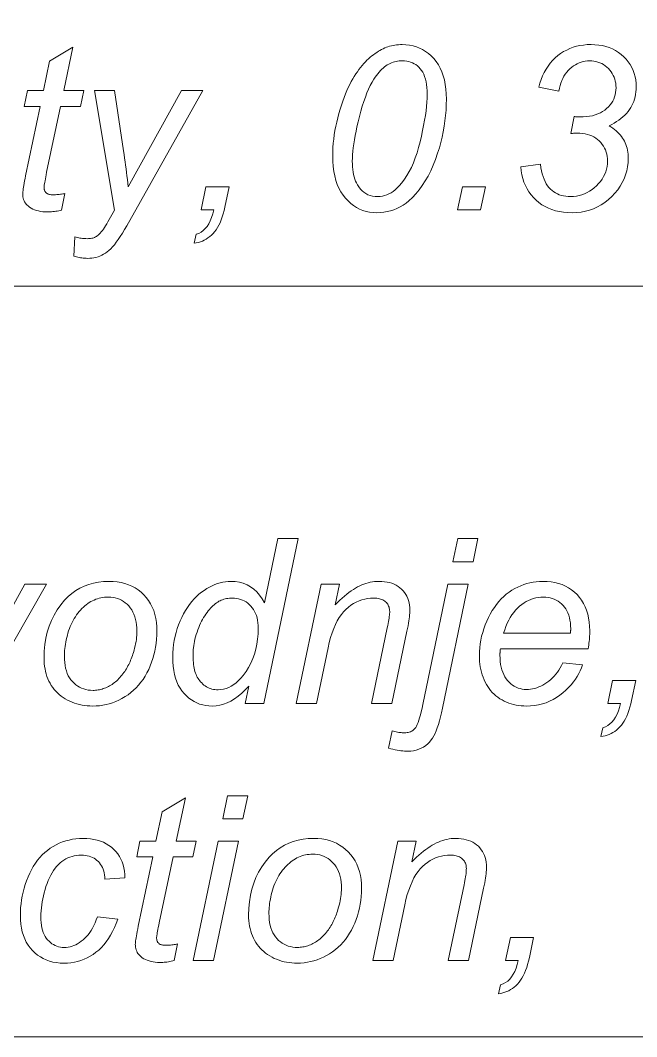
# Model space of a CAD drawing. Extents: x 0 to 420, y 0 to 594.
# Drawn here: x 194.39 to 205.63, y 179.83 to 198.34 of the extents above; entities that cross this region are included whole.
import ezdxf

# ---------------------------------------------------------------- set-up
doc = ezdxf.new("R2010")
doc.units = 0

msp = doc.modelspace()

# ---------------------------------------------------------------- linework, layer by layer
at = {"lineweight": 13}
for points in [[(152.439, 270.584), (178.153, 193.497), (227.506, 193.497)], [(142.987, 270.408), (165.76, 179.828), (240.279, 179.828)], [(193.748, 186.764), (194.474, 188.072), (194.865, 188.072), (193.621, 185.899)]]:
    msp.add_lwpolyline(points, dxfattribs=at)
for points in [[(200.084, 195.87), (200.085, 195.946), (200.089, 196.022), (200.094, 196.099), (200.102, 196.176), (200.112, 196.253), (200.125, 196.331), (200.14, 196.408), (200.157, 196.486), (200.176, 196.565), (200.198, 196.643), (200.221, 196.72), (200.244, 196.794), (200.268, 196.865), (200.293, 196.932), (200.318, 196.997), (200.343, 197.058), (200.369, 197.116), (200.396, 197.171), (200.423, 197.223), (200.45, 197.271), (200.478, 197.317), (200.506, 197.361), (200.535, 197.403), (200.563, 197.443), (200.592, 197.481), (200.621, 197.517), (200.65, 197.551), (200.679, 197.582), (200.709, 197.612), (200.739, 197.64), (200.769, 197.666), (200.798, 197.69), (200.828, 197.713), (200.858, 197.735), (200.887, 197.755), (200.916, 197.774), (200.945, 197.791), (200.975, 197.807), (201.004, 197.822), (201.033, 197.835), (201.062, 197.847), (201.091, 197.858), (201.122, 197.867), (201.153, 197.875), (201.185, 197.882), (201.217, 197.888), (201.25, 197.892), (201.284, 197.895), (201.318, 197.897), (201.353, 197.898), (201.42, 197.895), (201.486, 197.887), (201.549, 197.875), (201.61, 197.857), (201.668, 197.834), (201.724, 197.805), (201.778, 197.772), (201.83, 197.734), (201.88, 197.69), (201.927, 197.642), (201.971, 197.588), (202.01, 197.53), (202.044, 197.468), (202.074, 197.401), (202.099, 197.329), (202.12, 197.253), (202.136, 197.172), (202.148, 197.087), (202.155, 196.997), (202.157, 196.903), (202.155, 196.804), (202.151, 196.705), (202.143, 196.606), (202.131, 196.507), (202.117, 196.408), (202.1, 196.31), (202.079, 196.212), (202.055, 196.114), (202.028, 196.016), (201.997, 195.919), (201.958, 195.806), (201.916, 195.699), (201.871, 195.598), (201.823, 195.503), (201.772, 195.414), (201.718, 195.33), (201.662, 195.252), (201.602, 195.18), (201.539, 195.114), (201.473, 195.053), (201.421, 195.011), (201.367, 194.974), (201.312, 194.941), (201.256, 194.913), (201.198, 194.889), (201.138, 194.869), (201.077, 194.854), (201.015, 194.843), (200.951, 194.836), (200.886, 194.834), (200.82, 194.837), (200.755, 194.845), (200.693, 194.858), (200.633, 194.877), (200.575, 194.9), (200.519, 194.93), (200.465, 194.964), (200.413, 195.004), (200.364, 195.049), (200.316, 195.099), (200.272, 195.155), (200.233, 195.215), (200.198, 195.28), (200.168, 195.35), (200.142, 195.424), (200.121, 195.504), (200.105, 195.588), (200.093, 195.677), (200.086, 195.771)], [(203.512, 195.671), (203.872, 195.716), (203.881, 195.655), (203.892, 195.597), (203.905, 195.543), (203.92, 195.493), (203.938, 195.446), (203.957, 195.402), (203.978, 195.363), (204.001, 195.326), (204.026, 195.294), (204.053, 195.265), (204.082, 195.239), (204.113, 195.216), (204.145, 195.195), (204.179, 195.178), (204.215, 195.163), (204.252, 195.151), (204.292, 195.141), (204.333, 195.134), (204.376, 195.13), (204.42, 195.129), (204.474, 195.131), (204.527, 195.137), (204.578, 195.146), (204.628, 195.16), (204.676, 195.178), (204.722, 195.2), (204.768, 195.225), (204.811, 195.255), (204.853, 195.288), (204.894, 195.325), (204.932, 195.365), (204.966, 195.406), (204.996, 195.448), (205.022, 195.492), (205.044, 195.536), (205.062, 195.582), (205.076, 195.628), (205.086, 195.676), (205.092, 195.725), (205.094, 195.775), (205.092, 195.819), (205.088, 195.861), (205.08, 195.901), (205.07, 195.94), (205.056, 195.977), (205.04, 196.013), (205.02, 196.047), (204.998, 196.08), (204.973, 196.111), (204.944, 196.141), (204.913, 196.168), (204.88, 196.193), (204.845, 196.214), (204.808, 196.233), (204.769, 196.249), (204.728, 196.262), (204.685, 196.272), (204.64, 196.279), (204.592, 196.284), (204.543, 196.285), (204.537, 196.285), (204.529, 196.285), (204.52, 196.284), (204.51, 196.284), (204.499, 196.283), (204.487, 196.282), (204.473, 196.281), (204.458, 196.28), (204.442, 196.278), (204.424, 196.277), (204.488, 196.586), (204.498, 196.584), (204.509, 196.583), (204.519, 196.582), (204.53, 196.581), (204.54, 196.58), (204.55, 196.579), (204.56, 196.578), (204.57, 196.578), (204.58, 196.578), (204.59, 196.578), (204.652, 196.579), (204.711, 196.584), (204.767, 196.592), (204.82, 196.602), (204.871, 196.616), (204.918, 196.633), (204.963, 196.653), (205.004, 196.677), (205.043, 196.703), (205.078, 196.732), (205.111, 196.764), (205.14, 196.797), (205.165, 196.831), (205.188, 196.867), (205.206, 196.904), (205.222, 196.943), (205.234, 196.983), (205.242, 197.025), (205.247, 197.067), (205.249, 197.112), (205.248, 197.152), (205.243, 197.192), (205.236, 197.23), (205.227, 197.267), (205.214, 197.302), (205.199, 197.336), (205.18, 197.369), (205.159, 197.401), (205.136, 197.431), (205.109, 197.46), (205.08, 197.486), (205.05, 197.51), (205.019, 197.532), (204.987, 197.55), (204.953, 197.566), (204.918, 197.578), (204.882, 197.588), (204.845, 197.595), (204.806, 197.599), (204.766, 197.601), (204.727, 197.599), (204.688, 197.595), (204.651, 197.588), (204.614, 197.578), (204.578, 197.565), (204.542, 197.549), (204.508, 197.53), (204.474, 197.508), (204.441, 197.484), (204.409, 197.457), (204.378, 197.427), (204.35, 197.394), (204.324, 197.359), (204.3, 197.322), (204.279, 197.282), (204.26, 197.24), (204.243, 197.196), (204.228, 197.149), (204.216, 197.1), (204.205, 197.048), (203.841, 197.122), (203.861, 197.194), (203.884, 197.263), (203.91, 197.329), (203.94, 197.391), (203.973, 197.45), (204.009, 197.506), (204.048, 197.558), (204.091, 197.607), (204.137, 197.653), (204.187, 197.695), (204.239, 197.733), (204.293, 197.768), (204.349, 197.798), (204.407, 197.825), (204.466, 197.847), (204.528, 197.865), (204.591, 197.879), (204.657, 197.889), (204.724, 197.896), (204.793, 197.898), (204.865, 197.895), (204.934, 197.889), (205.001, 197.877), (205.065, 197.862), (205.126, 197.842), (205.184, 197.817), (205.24, 197.788), (205.292, 197.755), (205.342, 197.717), (205.389, 197.674), (205.433, 197.629), (205.471, 197.581), (205.506, 197.531), (205.535, 197.48), (205.56, 197.426), (205.581, 197.37), (205.597, 197.312), (205.608, 197.252), (205.615, 197.19), (205.617, 197.126), (205.616, 197.079), (205.612, 197.034), (205.606, 196.989), (205.598, 196.946), (205.586, 196.904), (205.573, 196.863), (205.557, 196.823), (205.538, 196.785), (205.517, 196.748), (205.494, 196.712), (205.468, 196.677), (205.439, 196.643), (205.408, 196.611), (205.375, 196.58), (205.339, 196.55), (205.3, 196.521), (205.26, 196.493), (205.216, 196.467), (205.17, 196.442), (205.122, 196.418), (205.157, 196.397), (205.189, 196.375), (205.22, 196.352), (205.249, 196.328), (205.276, 196.303), (205.301, 196.277), (205.325, 196.251), (205.347, 196.224), (205.367, 196.195), (205.385, 196.166), (205.402, 196.136), (205.416, 196.106), (205.43, 196.074), (205.441, 196.042), (205.45, 196.008), (205.458, 195.974), (205.464, 195.939), (205.469, 195.903), (205.471, 195.866), (205.472, 195.829), (205.469, 195.749), (205.46, 195.672), (205.445, 195.596), (205.424, 195.523), (205.397, 195.452), (205.363, 195.384), (205.324, 195.317), (205.279, 195.252), (205.228, 195.19), (205.17, 195.13), (205.109, 195.074), (205.045, 195.023), (204.979, 194.979), (204.91, 194.941), (204.839, 194.908), (204.766, 194.881), (204.69, 194.861), (204.612, 194.846), (204.532, 194.837), (204.449, 194.834), (204.369, 194.836), (204.292, 194.843), (204.219, 194.855), (204.148, 194.871), (204.081, 194.891), (204.017, 194.916), (203.956, 194.946), (203.898, 194.98), (203.843, 195.019), (203.791, 195.062), (203.743, 195.109), (203.7, 195.16), (203.661, 195.213), (203.626, 195.269), (203.596, 195.329), (203.57, 195.391), (203.549, 195.456), (203.532, 195.525), (203.52, 195.596)], [(195.203, 195.186), (195.142, 194.883), (195.115, 194.877), (195.089, 194.871), (195.063, 194.865), (195.037, 194.861), (195.011, 194.857), (194.985, 194.854), (194.96, 194.852), (194.934, 194.85), (194.909, 194.849), (194.884, 194.848), (194.841, 194.85), (194.799, 194.853), (194.76, 194.858), (194.722, 194.866), (194.686, 194.876), (194.651, 194.887), (194.619, 194.902), (194.588, 194.918), (194.559, 194.936), (194.532, 194.957), (194.513, 194.974), (194.497, 194.992), (194.482, 195.011), (194.469, 195.032), (194.458, 195.054), (194.45, 195.076), (194.443, 195.101), (194.438, 195.126), (194.435, 195.152), (194.434, 195.18), (194.434, 195.196), (194.436, 195.216), (194.439, 195.24), (194.442, 195.267), (194.447, 195.298), (194.453, 195.333), (194.46, 195.371), (194.468, 195.414), (194.477, 195.46), (194.487, 195.509), (194.751, 196.772), (194.458, 196.772), (194.518, 197.059), (194.81, 197.059), (194.923, 197.593), (195.347, 197.848), (195.181, 197.059), (195.545, 197.059), (195.484, 196.772), (195.122, 196.772), (194.87, 195.571), (194.861, 195.527), (194.853, 195.487), (194.846, 195.45), (194.84, 195.417), (194.835, 195.388), (194.83, 195.362), (194.827, 195.34), (194.825, 195.322), (194.823, 195.307), (194.823, 195.297), (194.823, 195.284), (194.824, 195.272), (194.826, 195.26), (194.829, 195.249), (194.832, 195.239), (194.836, 195.229), (194.841, 195.22), (194.847, 195.211), (194.853, 195.204), (194.861, 195.196), (194.869, 195.19), (194.878, 195.184), (194.888, 195.179), (194.899, 195.174), (194.91, 195.17), (194.923, 195.167), (194.937, 195.165), (194.952, 195.163), (194.968, 195.162), (194.984, 195.162), (195.009, 195.162), (195.032, 195.163), (195.056, 195.164), (195.078, 195.165), (195.101, 195.168), (195.122, 195.17), (195.143, 195.174), (195.164, 195.177), (195.184, 195.181)], [(200.442, 195.775), (200.443, 195.721), (200.446, 195.67), (200.45, 195.621), (200.457, 195.574), (200.465, 195.529), (200.475, 195.487), (200.487, 195.448), (200.501, 195.411), (200.517, 195.376), (200.534, 195.344), (200.56, 195.303), (200.589, 195.266), (200.62, 195.234), (200.653, 195.206), (200.689, 195.183), (200.727, 195.163), (200.768, 195.148), (200.811, 195.137), (200.857, 195.131), (200.905, 195.129), (200.947, 195.131), (200.989, 195.137), (201.03, 195.146), (201.07, 195.16), (201.11, 195.177), (201.148, 195.199), (201.186, 195.224), (201.224, 195.253), (201.26, 195.286), (201.295, 195.323), (201.345, 195.381), (201.392, 195.443), (201.436, 195.511), (201.478, 195.583), (201.518, 195.661), (201.555, 195.744), (201.589, 195.832), (201.621, 195.925), (201.65, 196.023), (201.677, 196.126), (201.701, 196.23), (201.723, 196.33), (201.742, 196.426), (201.759, 196.519), (201.773, 196.607), (201.785, 196.692), (201.793, 196.772), (201.8, 196.849), (201.804, 196.922), (201.805, 196.991), (201.804, 197.054), (201.8, 197.113), (201.794, 197.169), (201.785, 197.221), (201.774, 197.269), (201.76, 197.314), (201.744, 197.355), (201.726, 197.393), (201.705, 197.427), (201.681, 197.458), (201.656, 197.485), (201.629, 197.509), (201.6, 197.531), (201.57, 197.549), (201.538, 197.565), (201.504, 197.578), (201.469, 197.588), (201.433, 197.595), (201.395, 197.599), (201.355, 197.601), (201.326, 197.6), (201.297, 197.598), (201.268, 197.594), (201.24, 197.589), (201.212, 197.582), (201.185, 197.574), (201.158, 197.564), (201.132, 197.552), (201.105, 197.54), (201.08, 197.525), (201.054, 197.509), (201.029, 197.49), (201.004, 197.47), (200.979, 197.447), (200.954, 197.422), (200.93, 197.395), (200.906, 197.366), (200.882, 197.335), (200.858, 197.301), (200.835, 197.265), (200.802, 197.211), (200.77, 197.151), (200.739, 197.086), (200.709, 197.016), (200.68, 196.941), (200.652, 196.861), (200.624, 196.775), (200.597, 196.684), (200.571, 196.589), (200.546, 196.488), (200.527, 196.401), (200.509, 196.318), (200.493, 196.238), (200.48, 196.161), (200.468, 196.089), (200.459, 196.019), (200.452, 195.953), (200.446, 195.89), (200.443, 195.831)], [(195.363, 194.046), (195.385, 194.394), (195.408, 194.388), (195.431, 194.382), (195.454, 194.377), (195.476, 194.373), (195.499, 194.37), (195.521, 194.367), (195.543, 194.364), (195.565, 194.363), (195.587, 194.362), (195.609, 194.361), (195.631, 194.362), (195.652, 194.363), (195.672, 194.366), (195.692, 194.37), (195.71, 194.374), (195.728, 194.38), (195.745, 194.386), (195.761, 194.394), (195.776, 194.403), (195.791, 194.413), (195.809, 194.427), (195.827, 194.444), (195.846, 194.464), (195.865, 194.486), (195.885, 194.51), (195.905, 194.536), (195.925, 194.565), (195.945, 194.597), (195.966, 194.63), (195.987, 194.666), (196.106, 194.879), (195.744, 197.059), (196.108, 197.059), (196.272, 195.96), (196.281, 195.895), (196.291, 195.829), (196.3, 195.764), (196.309, 195.699), (196.317, 195.634), (196.325, 195.569), (196.333, 195.504), (196.341, 195.439), (196.348, 195.374), (196.355, 195.309), (197.328, 197.059), (197.714, 197.059), (196.329, 194.597), (196.289, 194.527), (196.25, 194.462), (196.213, 194.403), (196.176, 194.348), (196.14, 194.297), (196.104, 194.252), (196.07, 194.212), (196.037, 194.176), (196.004, 194.146), (195.973, 194.12), (195.941, 194.098), (195.909, 194.078), (195.875, 194.06), (195.841, 194.045), (195.806, 194.032), (195.769, 194.022), (195.732, 194.014), (195.694, 194.008), (195.655, 194.004), (195.615, 194.003), (195.589, 194.004), (195.563, 194.005), (195.538, 194.007), (195.513, 194.01), (195.487, 194.014), (195.462, 194.019), (195.437, 194.024), (195.412, 194.031), (195.388, 194.038)], [(197.686, 194.885), (197.774, 195.305), (198.195, 195.305), (198.119, 194.938), (198.105, 194.874), (198.089, 194.814), (198.071, 194.757), (198.052, 194.703), (198.031, 194.653), (198.008, 194.606), (197.984, 194.563), (197.959, 194.524), (197.932, 194.488), (197.904, 194.456), (197.874, 194.426), (197.843, 194.399), (197.811, 194.375), (197.778, 194.354), (197.744, 194.335), (197.709, 194.319), (197.673, 194.305), (197.636, 194.294), (197.598, 194.285), (197.559, 194.28), (197.594, 194.441), (197.641, 194.458), (197.684, 194.481), (197.725, 194.51), (197.762, 194.545), (197.796, 194.586), (197.826, 194.633), (197.853, 194.687), (197.877, 194.747), (197.898, 194.813), (197.915, 194.885)], [(202.36, 194.885), (202.448, 195.305), (202.867, 195.305), (202.777, 194.885)], [(198.553, 186.214), (198.489, 186.145), (198.425, 186.083), (198.36, 186.028), (198.295, 185.981), (198.229, 185.941), (198.162, 185.908), (198.095, 185.882), (198.027, 185.864), (197.959, 185.853), (197.89, 185.849), (197.829, 185.852), (197.77, 185.859), (197.714, 185.87), (197.659, 185.886), (197.607, 185.907), (197.556, 185.932), (197.508, 185.961), (197.462, 185.996), (197.417, 186.034), (197.375, 186.078), (197.336, 186.125), (197.301, 186.177), (197.27, 186.233), (197.244, 186.293), (197.221, 186.357), (197.202, 186.425), (197.188, 186.498), (197.178, 186.574), (197.172, 186.655), (197.17, 186.74), (197.171, 186.818), (197.176, 186.896), (197.184, 186.972), (197.196, 187.046), (197.21, 187.12), (197.228, 187.191), (197.249, 187.262), (197.274, 187.331), (197.301, 187.399), (197.332, 187.465), (197.366, 187.529), (197.401, 187.59), (197.437, 187.647), (197.475, 187.701), (197.515, 187.752), (197.557, 187.8), (197.6, 187.844), (197.645, 187.885), (197.691, 187.923), (197.739, 187.957), (197.788, 187.988), (197.837, 188.016), (197.886, 188.041), (197.935, 188.062), (197.984, 188.08), (198.033, 188.095), (198.082, 188.106), (198.131, 188.114), (198.18, 188.119), (198.23, 188.121), (198.309, 188.117), (198.384, 188.105), (198.455, 188.086), (198.522, 188.058), (198.585, 188.023), (198.644, 187.98), (198.7, 187.929), (198.751, 187.871), (198.798, 187.804), (198.841, 187.73), (199.087, 188.899), (199.455, 188.899), (198.829, 185.899), (198.487, 185.899)], [(202.275, 188.479), (202.363, 188.899), (202.73, 188.899), (202.642, 188.479)], [(194.822, 186.723), (194.826, 186.848), (194.837, 186.969), (194.856, 187.085), (194.882, 187.197), (194.916, 187.305), (194.957, 187.408), (195.006, 187.507), (195.062, 187.601), (195.126, 187.691), (195.197, 187.777), (195.261, 187.842), (195.328, 187.901), (195.4, 187.952), (195.475, 187.997), (195.554, 188.035), (195.637, 188.066), (195.724, 188.09), (195.814, 188.107), (195.909, 188.118), (196.007, 188.121), (196.084, 188.119), (196.158, 188.111), (196.229, 188.099), (196.297, 188.082), (196.362, 188.06), (196.424, 188.033), (196.483, 188.001), (196.538, 187.964), (196.591, 187.922), (196.641, 187.875), (196.686, 187.825), (196.727, 187.77), (196.763, 187.713), (196.794, 187.651), (196.821, 187.587), (196.843, 187.519), (196.859, 187.447), (196.871, 187.372), (196.879, 187.294), (196.881, 187.212), (196.879, 187.138), (196.875, 187.065), (196.867, 186.992), (196.857, 186.921), (196.843, 186.851), (196.826, 186.782), (196.807, 186.714), (196.784, 186.647), (196.758, 186.581), (196.73, 186.516), (196.698, 186.453), (196.664, 186.393), (196.627, 186.336), (196.588, 186.282), (196.546, 186.231), (196.502, 186.183), (196.455, 186.138), (196.405, 186.096), (196.353, 186.057), (196.299, 186.021), (196.243, 185.989), (196.186, 185.959), (196.129, 185.934), (196.071, 185.911), (196.012, 185.892), (195.953, 185.877), (195.893, 185.865), (195.833, 185.856), (195.772, 185.851), (195.71, 185.849), (195.66, 185.851), (195.611, 185.854), (195.562, 185.859), (195.515, 185.867), (195.468, 185.877), (195.423, 185.889), (195.378, 185.903), (195.334, 185.919), (195.291, 185.937), (195.249, 185.958), (195.208, 185.981), (195.17, 186.005), (195.133, 186.031), (195.099, 186.059), (195.066, 186.089), (195.035, 186.12), (195.006, 186.154), (194.98, 186.189), (194.955, 186.226), (194.932, 186.265), (194.911, 186.305), (194.892, 186.347), (194.876, 186.39), (194.862, 186.434), (194.85, 186.479), (194.84, 186.525), (194.832, 186.573), (194.827, 186.622), (194.823, 186.672)], [(199.419, 185.899), (199.873, 188.072), (200.208, 188.072), (200.129, 187.693), (200.172, 187.737), (200.215, 187.778), (200.257, 187.816), (200.299, 187.852), (200.34, 187.886), (200.381, 187.917), (200.421, 187.946), (200.461, 187.973), (200.5, 187.997), (200.538, 188.019), (200.576, 188.038), (200.614, 188.055), (200.653, 188.071), (200.691, 188.084), (200.73, 188.095), (200.769, 188.105), (200.808, 188.112), (200.848, 188.117), (200.887, 188.12), (200.927, 188.121), (200.978, 188.12), (201.028, 188.115), (201.075, 188.108), (201.12, 188.098), (201.162, 188.085), (201.203, 188.069), (201.241, 188.051), (201.276, 188.029), (201.31, 188.005), (201.341, 187.978), (201.37, 187.948), (201.395, 187.917), (201.418, 187.883), (201.437, 187.848), (201.454, 187.81), (201.467, 187.771), (201.478, 187.73), (201.485, 187.687), (201.49, 187.642), (201.492, 187.595), (201.491, 187.57), (201.489, 187.541), (201.487, 187.51), (201.483, 187.476), (201.478, 187.44), (201.472, 187.4), (201.465, 187.358), (201.457, 187.313), (201.448, 187.265), (201.438, 187.214), (201.162, 185.899), (200.792, 185.899), (201.08, 187.276), (201.088, 187.315), (201.096, 187.352), (201.102, 187.387), (201.108, 187.42), (201.112, 187.45), (201.116, 187.479), (201.119, 187.505), (201.121, 187.53), (201.123, 187.552), (201.123, 187.573), (201.122, 187.594), (201.12, 187.614), (201.116, 187.634), (201.111, 187.653), (201.104, 187.671), (201.096, 187.688), (201.087, 187.704), (201.075, 187.72), (201.063, 187.735), (201.048, 187.749), (201.033, 187.761), (201.016, 187.773), (200.998, 187.783), (200.978, 187.792), (200.957, 187.799), (200.935, 187.805), (200.911, 187.81), (200.886, 187.813), (200.86, 187.815), (200.833, 187.816), (200.776, 187.814), (200.721, 187.808), (200.668, 187.798), (200.615, 187.783), (200.564, 187.765), (200.514, 187.742), (200.465, 187.716), (200.417, 187.685), (200.371, 187.65), (200.326, 187.611), (200.283, 187.568), (200.242, 187.518), (200.203, 187.462), (200.167, 187.401), (200.133, 187.334), (200.102, 187.26), (200.073, 187.182), (200.046, 187.097), (200.022, 187.006), (200, 186.91), (199.789, 185.899)], [(201.103, 185.082), (201.168, 185.397), (201.193, 185.391), (201.218, 185.385), (201.242, 185.379), (201.265, 185.375), (201.288, 185.371), (201.31, 185.368), (201.332, 185.366), (201.353, 185.364), (201.373, 185.363), (201.393, 185.362), (201.417, 185.363), (201.439, 185.366), (201.46, 185.37), (201.481, 185.375), (201.5, 185.382), (201.518, 185.391), (201.536, 185.401), (201.552, 185.413), (201.568, 185.426), (201.583, 185.441), (201.597, 185.46), (201.611, 185.484), (201.625, 185.514), (201.64, 185.549), (201.654, 185.59), (201.669, 185.636), (201.684, 185.688), (201.699, 185.746), (201.714, 185.809), (201.729, 185.878), (202.185, 188.072), (202.556, 188.072), (202.085, 185.811), (202.067, 185.729), (202.049, 185.652), (202.03, 185.581), (202.01, 185.515), (201.99, 185.455), (201.97, 185.4), (201.949, 185.35), (201.927, 185.306), (201.905, 185.267), (201.882, 185.234), (201.85, 185.195), (201.816, 185.16), (201.779, 185.129), (201.74, 185.103), (201.699, 185.08), (201.655, 185.062), (201.608, 185.047), (201.56, 185.037), (201.508, 185.031), (201.455, 185.029), (201.425, 185.029), (201.394, 185.031), (201.362, 185.034), (201.329, 185.037), (201.294, 185.042), (201.258, 185.048), (201.221, 185.055), (201.183, 185.063), (201.143, 185.072)], [(204.277, 186.637), (204.637, 186.6), (204.619, 186.547), (204.598, 186.494), (204.572, 186.442), (204.542, 186.39), (204.509, 186.339), (204.471, 186.288), (204.429, 186.238), (204.383, 186.189), (204.334, 186.14), (204.28, 186.091), (204.223, 186.045), (204.164, 186.004), (204.102, 185.968), (204.039, 185.936), (203.974, 185.91), (203.906, 185.888), (203.836, 185.871), (203.764, 185.859), (203.69, 185.852), (203.614, 185.849), (203.566, 185.851), (203.519, 185.854), (203.472, 185.86), (203.427, 185.867), (203.382, 185.877), (203.338, 185.89), (203.295, 185.904), (203.253, 185.921), (203.211, 185.94), (203.171, 185.961), (203.131, 185.984), (203.094, 186.01), (203.058, 186.037), (203.025, 186.066), (202.993, 186.098), (202.963, 186.131), (202.936, 186.167), (202.91, 186.204), (202.886, 186.244), (202.864, 186.285), (202.844, 186.329), (202.826, 186.373), (202.81, 186.418), (202.796, 186.465), (202.785, 186.513), (202.775, 186.562), (202.768, 186.612), (202.762, 186.664), (202.759, 186.717), (202.758, 186.77), (202.76, 186.841), (202.765, 186.912), (202.773, 186.982), (202.785, 187.052), (202.799, 187.121), (202.818, 187.19), (202.839, 187.258), (202.864, 187.326), (202.892, 187.394), (202.923, 187.461), (202.957, 187.526), (202.993, 187.588), (203.031, 187.646), (203.07, 187.701), (203.112, 187.753), (203.156, 187.801), (203.201, 187.845), (203.249, 187.886), (203.298, 187.924), (203.35, 187.958), (203.402, 187.989), (203.456, 188.017), (203.511, 188.041), (203.566, 188.062), (203.622, 188.08), (203.679, 188.095), (203.737, 188.106), (203.796, 188.114), (203.856, 188.119), (203.916, 188.121), (203.993, 188.119), (204.066, 188.111), (204.136, 188.099), (204.202, 188.082), (204.266, 188.061), (204.327, 188.034), (204.384, 188.003), (204.438, 187.966), (204.49, 187.925), (204.538, 187.879), (204.582, 187.829), (204.621, 187.776), (204.656, 187.719), (204.686, 187.658), (204.712, 187.594), (204.733, 187.526), (204.749, 187.455), (204.761, 187.38), (204.767, 187.302), (204.77, 187.221), (204.77, 187.189), (204.769, 187.156), (204.767, 187.124), (204.765, 187.092), (204.763, 187.059), (204.76, 187.026), (204.756, 186.993), (204.751, 186.96), (204.747, 186.927), (204.741, 186.893), (203.141, 186.893), (203.139, 186.881), (203.138, 186.868), (203.137, 186.856), (203.136, 186.844), (203.135, 186.833), (203.134, 186.821), (203.133, 186.81), (203.133, 186.799), (203.133, 186.789), (203.133, 186.779), (203.134, 186.719), (203.138, 186.662), (203.145, 186.609), (203.155, 186.558), (203.168, 186.51), (203.183, 186.465), (203.201, 186.422), (203.222, 186.383), (203.246, 186.347), (203.273, 186.313), (203.302, 186.282), (203.331, 186.255), (203.363, 186.231), (203.395, 186.21), (203.429, 186.193), (203.464, 186.178), (203.5, 186.167), (203.537, 186.159), (203.576, 186.154), (203.616, 186.152), (203.654, 186.154), (203.692, 186.157), (203.729, 186.164), (203.767, 186.172), (203.804, 186.184), (203.842, 186.197), (203.879, 186.214), (203.916, 186.232), (203.953, 186.253), (203.99, 186.277), (204.026, 186.303), (204.061, 186.332), (204.093, 186.362), (204.124, 186.395), (204.154, 186.43), (204.182, 186.467), (204.208, 186.506), (204.232, 186.548), (204.255, 186.591)], [(195.193, 186.76), (195.194, 186.7), (195.199, 186.643), (195.206, 186.589), (195.216, 186.538), (195.23, 186.49), (195.246, 186.445), (195.265, 186.403), (195.287, 186.364), (195.312, 186.328), (195.34, 186.295), (195.37, 186.264), (195.402, 186.237), (195.436, 186.214), (195.471, 186.193), (195.507, 186.176), (195.546, 186.161), (195.585, 186.15), (195.627, 186.142), (195.67, 186.138), (195.715, 186.136), (195.738, 186.136), (195.762, 186.138), (195.786, 186.14), (195.809, 186.144), (195.833, 186.148), (195.856, 186.153), (195.88, 186.16), (195.903, 186.167), (195.927, 186.175), (195.95, 186.184), (195.973, 186.194), (195.996, 186.205), (196.018, 186.217), (196.041, 186.231), (196.062, 186.245), (196.084, 186.26), (196.105, 186.276), (196.126, 186.293), (196.147, 186.311), (196.167, 186.33), (196.187, 186.35), (196.206, 186.371), (196.224, 186.392), (196.242, 186.413), (196.26, 186.436), (196.276, 186.458), (196.293, 186.481), (196.308, 186.505), (196.323, 186.53), (196.338, 186.554), (196.352, 186.58), (196.365, 186.606), (196.378, 186.632), (196.39, 186.658), (196.401, 186.685), (196.412, 186.712), (196.423, 186.74), (196.433, 186.768), (196.442, 186.797), (196.451, 186.826), (196.463, 186.866), (196.474, 186.906), (196.484, 186.946), (196.492, 186.985), (196.499, 187.024), (196.505, 187.063), (196.509, 187.101), (196.512, 187.139), (196.514, 187.177), (196.515, 187.214), (196.513, 187.272), (196.509, 187.327), (196.501, 187.379), (196.491, 187.429), (196.478, 187.476), (196.461, 187.521), (196.442, 187.562), (196.42, 187.601), (196.395, 187.638), (196.366, 187.672), (196.336, 187.703), (196.304, 187.73), (196.27, 187.755), (196.235, 187.776), (196.199, 187.794), (196.161, 187.808), (196.121, 187.82), (196.08, 187.828), (196.037, 187.833), (195.993, 187.834), (195.958, 187.834), (195.925, 187.831), (195.891, 187.827), (195.859, 187.821), (195.827, 187.814), (195.795, 187.805), (195.764, 187.794), (195.734, 187.781), (195.705, 187.767), (195.676, 187.752), (195.647, 187.734), (195.619, 187.715), (195.592, 187.695), (195.566, 187.673), (195.539, 187.65), (195.514, 187.625), (195.489, 187.598), (195.464, 187.57), (195.44, 187.54), (195.417, 187.509), (195.394, 187.477), (195.373, 187.443), (195.353, 187.409), (195.334, 187.373), (195.317, 187.336), (195.3, 187.299), (195.285, 187.26), (195.271, 187.22), (195.258, 187.18), (195.247, 187.138), (195.237, 187.096), (195.227, 187.055), (195.219, 187.015), (195.212, 186.976), (195.206, 186.937), (195.201, 186.9), (195.198, 186.864), (195.195, 186.828), (195.193, 186.794)], [(197.538, 186.809), (197.538, 186.765), (197.54, 186.722), (197.542, 186.682), (197.545, 186.643), (197.549, 186.606), (197.554, 186.571), (197.56, 186.538), (197.567, 186.507), (197.574, 186.478), (197.583, 186.451), (197.593, 186.425), (197.603, 186.4), (197.616, 186.376), (197.629, 186.353), (197.644, 186.331), (197.66, 186.31), (197.677, 186.289), (197.696, 186.27), (197.715, 186.251), (197.736, 186.233), (197.759, 186.217), (197.781, 186.202), (197.805, 186.189), (197.83, 186.178), (197.856, 186.168), (197.882, 186.16), (197.909, 186.154), (197.937, 186.15), (197.966, 186.147), (197.996, 186.146), (198.046, 186.149), (198.095, 186.157), (198.143, 186.17), (198.19, 186.188), (198.236, 186.212), (198.281, 186.24), (198.326, 186.275), (198.369, 186.314), (198.411, 186.358), (198.453, 186.408), (198.505, 186.479), (198.551, 186.554), (198.592, 186.632), (198.628, 186.713), (198.658, 186.797), (198.683, 186.885), (198.702, 186.975), (198.716, 187.07), (198.724, 187.167), (198.727, 187.268), (198.725, 187.318), (198.721, 187.366), (198.715, 187.412), (198.705, 187.456), (198.693, 187.497), (198.678, 187.537), (198.661, 187.573), (198.64, 187.608), (198.617, 187.641), (198.592, 187.671), (198.564, 187.698), (198.535, 187.723), (198.504, 187.745), (198.473, 187.764), (198.439, 187.78), (198.405, 187.793), (198.369, 187.803), (198.331, 187.81), (198.292, 187.815), (198.252, 187.816), (198.226, 187.815), (198.2, 187.814), (198.174, 187.811), (198.149, 187.807), (198.125, 187.801), (198.101, 187.795), (198.077, 187.787), (198.054, 187.778), (198.032, 187.768), (198.01, 187.757), (197.988, 187.744), (197.966, 187.73), (197.944, 187.714), (197.922, 187.696), (197.901, 187.677), (197.879, 187.656), (197.857, 187.633), (197.836, 187.609), (197.814, 187.583), (197.793, 187.555), (197.772, 187.526), (197.751, 187.495), (197.731, 187.463), (197.712, 187.429), (197.694, 187.394), (197.676, 187.357), (197.659, 187.318), (197.642, 187.278), (197.627, 187.237), (197.612, 187.194), (197.598, 187.151), (197.585, 187.108), (197.574, 187.067), (197.564, 187.027), (197.556, 186.988), (197.55, 186.95), (197.545, 186.913), (197.541, 186.878), (197.539, 186.843)], [(203.2, 187.176), (204.42, 187.176), (204.42, 187.187), (204.421, 187.197), (204.421, 187.207), (204.421, 187.216), (204.421, 187.225), (204.422, 187.232), (204.422, 187.24), (204.422, 187.246), (204.422, 187.252), (204.422, 187.257), (204.421, 187.312), (204.416, 187.364), (204.409, 187.413), (204.4, 187.459), (204.387, 187.503), (204.372, 187.545), (204.354, 187.583), (204.333, 187.62), (204.309, 187.653), (204.283, 187.684), (204.254, 187.712), (204.224, 187.737), (204.192, 187.76), (204.159, 187.779), (204.124, 187.795), (204.087, 187.809), (204.049, 187.819), (204.009, 187.826), (203.968, 187.831), (203.925, 187.832), (203.878, 187.831), (203.831, 187.826), (203.786, 187.818), (203.741, 187.806), (203.698, 187.791), (203.655, 187.773), (203.613, 187.752), (203.572, 187.728), (203.531, 187.7), (203.492, 187.669), (203.454, 187.634), (203.418, 187.597), (203.384, 187.556), (203.351, 187.511), (203.321, 187.464), (203.293, 187.413), (203.267, 187.358), (203.243, 187.301), (203.22, 187.24)], [(205.099, 185.899), (205.187, 186.318), (205.609, 186.318), (205.533, 185.952), (205.518, 185.888), (205.502, 185.827), (205.484, 185.77), (205.465, 185.716), (205.444, 185.666), (205.422, 185.62), (205.398, 185.577), (205.373, 185.537), (205.346, 185.501), (205.317, 185.469), (205.287, 185.439), (205.257, 185.413), (205.225, 185.389), (205.192, 185.367), (205.158, 185.348), (205.123, 185.332), (205.087, 185.318), (205.05, 185.307), (205.012, 185.299), (204.972, 185.293), (205.007, 185.455), (205.054, 185.471), (205.098, 185.494), (205.138, 185.523), (205.175, 185.558), (205.209, 185.599), (205.24, 185.647), (205.267, 185.7), (205.291, 185.76), (205.311, 185.826), (205.328, 185.899)], [(197.255, 181.517), (197.194, 181.214), (197.168, 181.208), (197.141, 181.202), (197.115, 181.197), (197.089, 181.192), (197.063, 181.188), (197.037, 181.185), (197.012, 181.183), (196.987, 181.181), (196.961, 181.18), (196.936, 181.18), (196.893, 181.181), (196.851, 181.184), (196.812, 181.189), (196.774, 181.197), (196.738, 181.207), (196.703, 181.219), (196.671, 181.233), (196.64, 181.249), (196.611, 181.267), (196.584, 181.288), (196.566, 181.305), (196.549, 181.323), (196.534, 181.343), (196.521, 181.363), (196.511, 181.385), (196.502, 181.408), (196.495, 181.432), (196.49, 181.457), (196.487, 181.483), (196.486, 181.511), (196.487, 181.527), (196.488, 181.547), (196.491, 181.571), (196.495, 181.598), (196.499, 181.629), (196.505, 181.664), (196.512, 181.703), (196.52, 181.745), (196.529, 181.791), (196.539, 181.841), (196.803, 183.103), (196.511, 183.103), (196.57, 183.39), (196.863, 183.39), (196.975, 183.924), (197.399, 184.18), (197.233, 183.39), (197.597, 183.39), (197.536, 183.103), (197.174, 183.103), (196.922, 181.902), (196.913, 181.858), (196.905, 181.818), (196.898, 181.781), (196.892, 181.748), (196.887, 181.719), (196.882, 181.693), (196.879, 181.671), (196.877, 181.653), (196.875, 181.639), (196.875, 181.628), (196.875, 181.615), (196.876, 181.603), (196.878, 181.591), (196.881, 181.58), (196.884, 181.57), (196.888, 181.56), (196.893, 181.551), (196.899, 181.543), (196.906, 181.535), (196.913, 181.528), (196.921, 181.521), (196.93, 181.515), (196.94, 181.51), (196.951, 181.505), (196.963, 181.501), (196.975, 181.498), (196.989, 181.496), (197.004, 181.494), (197.02, 181.493), (197.037, 181.493), (197.061, 181.493), (197.085, 181.494), (197.108, 181.495), (197.13, 181.497), (197.153, 181.499), (197.174, 181.502), (197.195, 181.505), (197.216, 181.508), (197.236, 181.513)], [(198.08, 183.797), (198.168, 184.216), (198.537, 184.216), (198.449, 183.797)], [(195.794, 182.008), (196.165, 181.97), (196.136, 181.89), (196.104, 181.815), (196.071, 181.744), (196.035, 181.677), (195.996, 181.615), (195.955, 181.556), (195.912, 181.502), (195.867, 181.452), (195.819, 181.406), (195.769, 181.365), (195.717, 181.327), (195.663, 181.294), (195.608, 181.264), (195.552, 181.238), (195.494, 181.217), (195.435, 181.199), (195.375, 181.185), (195.313, 181.175), (195.249, 181.169), (195.185, 181.167), (195.115, 181.17), (195.048, 181.177), (194.984, 181.188), (194.923, 181.204), (194.864, 181.225), (194.808, 181.25), (194.755, 181.28), (194.704, 181.314), (194.656, 181.353), (194.611, 181.397), (194.569, 181.444), (194.531, 181.495), (194.498, 181.55), (194.47, 181.609), (194.446, 181.671), (194.426, 181.737), (194.41, 181.807), (194.399, 181.88), (194.393, 181.957), (194.391, 182.037), (194.392, 182.108), (194.396, 182.179), (194.403, 182.25), (194.413, 182.32), (194.426, 182.39), (194.441, 182.46), (194.46, 182.53), (194.481, 182.599), (194.505, 182.668), (194.532, 182.737), (194.561, 182.804), (194.593, 182.868), (194.627, 182.928), (194.664, 182.986), (194.703, 183.04), (194.745, 183.09), (194.789, 183.138), (194.836, 183.182), (194.885, 183.222), (194.936, 183.26), (194.989, 183.294), (195.044, 183.324), (195.1, 183.351), (195.158, 183.374), (195.218, 183.394), (195.278, 183.41), (195.341, 183.423), (195.404, 183.432), (195.47, 183.437), (195.537, 183.439), (195.605, 183.437), (195.671, 183.431), (195.733, 183.421), (195.793, 183.407), (195.85, 183.389), (195.904, 183.368), (195.955, 183.342), (196.003, 183.312), (196.049, 183.279), (196.091, 183.241), (196.13, 183.201), (196.165, 183.157), (196.195, 183.111), (196.222, 183.063), (196.245, 183.012), (196.263, 182.958), (196.277, 182.902), (196.288, 182.844), (196.294, 182.782), (196.296, 182.719), (195.931, 182.694), (195.93, 182.734), (195.926, 182.773), (195.92, 182.81), (195.911, 182.845), (195.901, 182.878), (195.887, 182.91), (195.872, 182.939), (195.854, 182.967), (195.834, 182.993), (195.812, 183.017), (195.787, 183.039), (195.762, 183.059), (195.734, 183.077), (195.706, 183.092), (195.675, 183.105), (195.644, 183.115), (195.61, 183.123), (195.576, 183.129), (195.539, 183.133), (195.502, 183.134), (195.458, 183.133), (195.415, 183.128), (195.373, 183.121), (195.333, 183.111), (195.294, 183.099), (195.255, 183.083), (195.219, 183.065), (195.183, 183.044), (195.148, 183.02), (195.115, 182.993), (195.083, 182.963), (195.052, 182.93), (195.023, 182.895), (194.995, 182.856), (194.969, 182.815), (194.944, 182.771), (194.92, 182.723), (194.898, 182.673), (194.877, 182.62), (194.858, 182.564), (194.84, 182.507), (194.825, 182.45), (194.811, 182.393), (194.799, 182.337), (194.788, 182.282), (194.78, 182.227), (194.773, 182.172), (194.769, 182.118), (194.766, 182.064), (194.765, 182.01), (194.766, 181.956), (194.77, 181.905), (194.776, 181.856), (194.785, 181.81), (194.796, 181.767), (194.809, 181.727), (194.825, 181.689), (194.844, 181.654), (194.864, 181.622), (194.888, 181.593), (194.913, 181.567), (194.939, 181.543), (194.967, 181.522), (194.995, 181.504), (195.025, 181.489), (195.056, 181.476), (195.088, 181.466), (195.121, 181.459), (195.155, 181.455), (195.191, 181.454), (195.227, 181.455), (195.262, 181.459), (195.297, 181.466), (195.332, 181.476), (195.367, 181.488), (195.401, 181.503), (195.435, 181.521), (195.469, 181.542), (195.502, 181.565), (195.536, 181.591), (195.568, 181.62), (195.599, 181.652), (195.628, 181.686), (195.656, 181.724), (195.683, 181.764), (195.708, 181.807), (195.732, 181.853), (195.754, 181.902), (195.775, 181.954)], [(198.551, 182.041), (198.555, 182.166), (198.566, 182.287), (198.585, 182.403), (198.611, 182.515), (198.644, 182.623), (198.686, 182.726), (198.734, 182.825), (198.791, 182.919), (198.854, 183.009), (198.925, 183.095), (198.989, 183.16), (199.057, 183.219), (199.128, 183.27), (199.203, 183.315), (199.282, 183.353), (199.365, 183.384), (199.452, 183.408), (199.543, 183.425), (199.637, 183.435), (199.736, 183.439), (199.813, 183.436), (199.887, 183.429), (199.958, 183.417), (200.026, 183.4), (200.09, 183.377), (200.152, 183.35), (200.211, 183.319), (200.267, 183.282), (200.319, 183.24), (200.369, 183.193), (200.415, 183.142), (200.456, 183.088), (200.492, 183.03), (200.523, 182.969), (200.549, 182.905), (200.571, 182.837), (200.588, 182.765), (200.6, 182.69), (200.607, 182.612), (200.61, 182.53), (200.608, 182.456), (200.603, 182.383), (200.596, 182.31), (200.585, 182.239), (200.572, 182.169), (200.555, 182.1), (200.535, 182.032), (200.513, 181.964), (200.487, 181.898), (200.458, 181.833), (200.427, 181.77), (200.392, 181.711), (200.356, 181.654), (200.316, 181.6), (200.275, 181.549), (200.23, 181.501), (200.183, 181.456), (200.134, 181.414), (200.082, 181.375), (200.027, 181.339), (199.971, 181.307), (199.914, 181.277), (199.857, 181.252), (199.799, 181.229), (199.741, 181.21), (199.681, 181.195), (199.622, 181.183), (199.561, 181.174), (199.5, 181.169), (199.439, 181.167), (199.389, 181.168), (199.339, 181.172), (199.291, 181.177), (199.243, 181.185), (199.197, 181.194), (199.151, 181.206), (199.106, 181.22), (199.062, 181.237), (199.02, 181.255), (198.978, 181.276), (198.937, 181.298), (198.898, 181.323), (198.862, 181.349), (198.827, 181.377), (198.794, 181.407), (198.764, 181.438), (198.735, 181.472), (198.708, 181.507), (198.683, 181.544), (198.66, 181.583), (198.64, 181.623), (198.621, 181.665), (198.604, 181.707), (198.59, 181.751), (198.578, 181.797), (198.568, 181.843), (198.561, 181.891), (198.555, 181.94), (198.552, 181.99)], [(200.816, 181.216), (201.27, 183.39), (201.606, 183.39), (201.526, 183.011), (201.57, 183.055), (201.613, 183.096), (201.655, 183.134), (201.697, 183.17), (201.738, 183.204), (201.779, 183.235), (201.819, 183.264), (201.858, 183.291), (201.897, 183.315), (201.936, 183.337), (201.974, 183.356), (202.012, 183.373), (202.05, 183.389), (202.089, 183.402), (202.128, 183.413), (202.167, 183.422), (202.206, 183.43), (202.245, 183.435), (202.285, 183.438), (202.324, 183.439), (202.376, 183.437), (202.425, 183.433), (202.473, 183.426), (202.517, 183.416), (202.56, 183.403), (202.6, 183.387), (202.638, 183.369), (202.674, 183.347), (202.708, 183.323), (202.739, 183.296), (202.767, 183.266), (202.793, 183.234), (202.815, 183.201), (202.835, 183.166), (202.852, 183.128), (202.865, 183.089), (202.876, 183.048), (202.883, 183.005), (202.888, 182.96), (202.889, 182.913), (202.889, 182.887), (202.887, 182.859), (202.884, 182.828), (202.881, 182.794), (202.876, 182.757), (202.87, 182.718), (202.863, 182.676), (202.855, 182.631), (202.846, 182.583), (202.836, 182.532), (202.56, 181.216), (202.189, 181.216), (202.478, 182.594), (202.486, 182.633), (202.493, 182.67), (202.5, 182.705), (202.505, 182.737), (202.51, 182.768), (202.514, 182.797), (202.517, 182.823), (202.519, 182.848), (202.52, 182.87), (202.521, 182.89), (202.52, 182.912), (202.518, 182.932), (202.514, 182.952), (202.509, 182.971), (202.502, 182.989), (202.494, 183.006), (202.484, 183.022), (202.473, 183.038), (202.46, 183.052), (202.446, 183.066), (202.431, 183.079), (202.414, 183.091), (202.395, 183.101), (202.376, 183.11), (202.355, 183.117), (202.333, 183.123), (202.309, 183.128), (202.284, 183.131), (202.258, 183.133), (202.23, 183.134), (202.174, 183.132), (202.119, 183.126), (202.065, 183.116), (202.013, 183.101), (201.961, 183.083), (201.911, 183.06), (201.863, 183.034), (201.815, 183.003), (201.769, 182.968), (201.724, 182.929), (201.681, 182.885), (201.64, 182.836), (201.601, 182.78), (201.565, 182.719), (201.531, 182.651), (201.5, 182.578), (201.471, 182.499), (201.444, 182.415), (201.419, 182.324), (201.397, 182.227), (201.187, 181.216)], [(197.54, 181.216), (197.994, 183.39), (198.365, 183.39), (197.91, 181.216)], [(198.921, 182.078), (198.923, 182.018), (198.927, 181.961), (198.935, 181.907), (198.945, 181.856), (198.958, 181.808), (198.974, 181.763), (198.993, 181.721), (199.016, 181.682), (199.041, 181.646), (199.069, 181.612), (199.099, 181.582), (199.131, 181.555), (199.164, 181.532), (199.199, 181.511), (199.236, 181.493), (199.274, 181.479), (199.314, 181.468), (199.355, 181.46), (199.398, 181.455), (199.443, 181.454), (199.467, 181.454), (199.49, 181.456), (199.514, 181.458), (199.538, 181.462), (199.561, 181.466), (199.585, 181.471), (199.608, 181.477), (199.632, 181.485), (199.655, 181.493), (199.678, 181.502), (199.702, 181.512), (199.724, 181.523), (199.747, 181.535), (199.769, 181.548), (199.791, 181.563), (199.812, 181.578), (199.834, 181.594), (199.855, 181.611), (199.875, 181.629), (199.895, 181.648), (199.915, 181.668), (199.934, 181.689), (199.953, 181.71), (199.971, 181.731), (199.988, 181.753), (200.005, 181.776), (200.021, 181.799), (200.037, 181.823), (200.052, 181.847), (200.066, 181.872), (200.08, 181.898), (200.093, 181.923), (200.106, 181.95), (200.118, 181.976), (200.13, 182.003), (200.141, 182.03), (200.152, 182.058), (200.161, 182.086), (200.171, 182.115), (200.18, 182.143), (200.192, 182.184), (200.203, 182.224), (200.212, 182.264), (200.22, 182.303), (200.227, 182.342), (200.233, 182.381), (200.238, 182.419), (200.241, 182.457), (200.243, 182.495), (200.243, 182.532), (200.242, 182.59), (200.237, 182.645), (200.23, 182.697), (200.219, 182.747), (200.206, 182.794), (200.19, 182.838), (200.171, 182.88), (200.148, 182.919), (200.123, 182.956), (200.095, 182.99), (200.064, 183.021), (200.032, 183.048), (199.999, 183.073), (199.964, 183.094), (199.927, 183.112), (199.889, 183.126), (199.85, 183.138), (199.808, 183.146), (199.766, 183.151), (199.721, 183.152), (199.687, 183.152), (199.653, 183.149), (199.62, 183.145), (199.587, 183.139), (199.555, 183.132), (199.524, 183.122), (199.493, 183.112), (199.463, 183.099), (199.433, 183.085), (199.404, 183.069), (199.376, 183.052), (199.348, 183.033), (199.321, 183.013), (199.294, 182.991), (199.268, 182.967), (199.242, 182.942), (199.217, 182.916), (199.193, 182.888), (199.169, 182.858), (199.145, 182.827), (199.123, 182.795), (199.102, 182.761), (199.081, 182.727), (199.063, 182.691), (199.045, 182.654), (199.029, 182.617), (199.014, 182.578), (199, 182.538), (198.987, 182.497), (198.975, 182.456), (198.965, 182.414), (198.956, 182.373), (198.948, 182.333), (198.941, 182.293), (198.935, 182.255), (198.93, 182.218), (198.926, 182.182), (198.923, 182.146), (198.922, 182.112)], [(203.235, 181.216), (203.323, 181.636), (203.745, 181.636), (203.669, 181.27), (203.654, 181.206), (203.638, 181.145), (203.62, 181.088), (203.601, 181.034), (203.58, 180.984), (203.558, 180.938), (203.534, 180.895), (203.508, 180.855), (203.481, 180.819), (203.453, 180.787), (203.423, 180.757), (203.392, 180.731), (203.36, 180.706), (203.328, 180.685), (203.294, 180.666), (203.259, 180.65), (203.223, 180.636), (203.185, 180.625), (203.147, 180.617), (203.108, 180.611), (203.143, 180.772), (203.19, 180.789), (203.234, 180.812), (203.274, 180.841), (203.311, 180.876), (203.345, 180.917), (203.375, 180.965), (203.403, 181.018), (203.426, 181.078), (203.447, 181.144), (203.464, 181.216)]]:
    msp.add_lwpolyline(points, close=True, dxfattribs=at)

doc.saveas('drawing.dxf')
